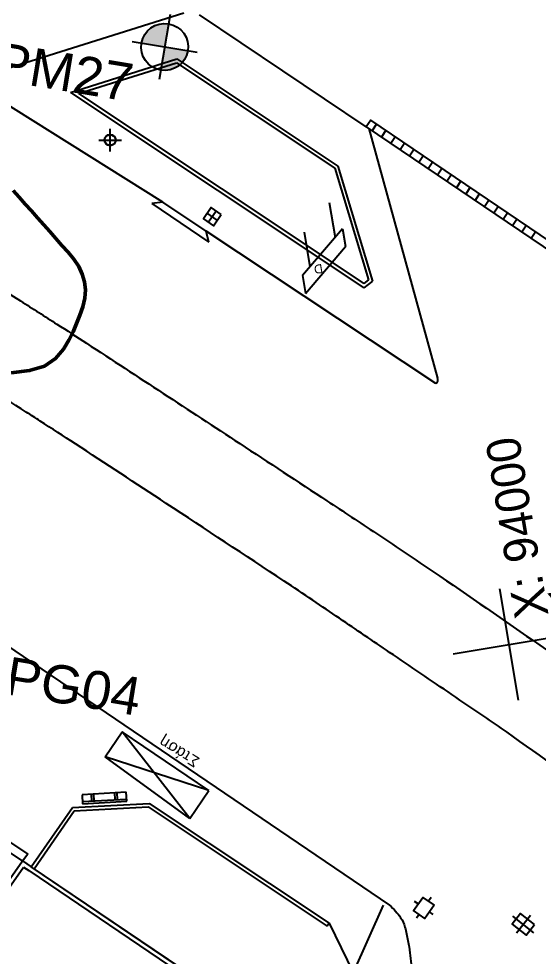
# Model space of a CAD drawing. Header units: metres. Extents: x 93017 to 94633, y 101979 to 102793.
# Drawn here: x 94069.88 to 94074.48, y 102345.51 to 102353.81 of the extents above; entities that cross this region are included whole.
import ezdxf
from ezdxf.enums import TextEntityAlignment as Align

# ---------------------------------------------------------------- set-up
doc = ezdxf.new("R2010")
doc.units = ezdxf.units.M
doc.header["$LTSCALE"] = 0.75
doc.header["$MEASUREMENT"] = 0
doc.header["$PDMODE"] = 34
doc.header["$PDSIZE"] = 0.1
doc.linetypes.add('DIAK1-1', pattern=[2, 1, -1])
for name, color, linetype in [('CG_BLOCK', 253, 'Continuous'), ('CG_DIAF', 253, 'Continuous'), ('CG_FREATIO', 252, 'Continuous'), ('CG_KR', 253, 'Continuous'), ('CG_MD', 253, 'Continuous'), ('CG_MD_FRA', 253, 'Continuous'), ('CG_SBL_PR', 253, 'Continuous'), ('CG_SK', 253, 'Continuous'), ('CG_STA-KYK', 8, 'Continuous'), ('CG_STA-SHM', 8, 'Continuous'), ('CG_USER', 253, 'Continuous'), ('COREBOREHOLES', 6, 'Continuous'), ('GEOLOGY', 7, 'Continuous'), ('GSLAYER', 7, 'Continuous'), ('KANABOS', 8, 'Continuous'), ('OTM Solid 252', 252, 'Continuous')]:
    doc.layers.add(name, color=color, linetype=linetype)
doc.styles.add('ARIAL', font='ARIAL.TTF')
doc.styles.add('DIAF', font='GR-SIMPL.shx')
doc.styles.add('GRSIMP', font='grsimp')
doc.linetypes.add('P3', pattern='A,1e-05,[114,OrizLt.shx,S=0.5,R=0,X=0,Y=0],-0.5,[114,OrizLt.shx,S=0.5,R=0,X=0,Y=0],-0.5,[114,OrizLt.shx,S=1,R=0,X=0,Y=0],-0.5', length=1.50001)

# ---------------------------------------------------------------- blocks, each defined once
blk = doc.blocks.new('pagaki')
at = {"layer": 'CG_DIAF'}
for p, q in [((94425.849, 102162.277), (94426.751, 102164.007)), ((94427.017, 102163.869), (94426.115, 102162.138)), ((94426.751, 102164.007), (94427.105, 102163.823)), ((94427.105, 102163.823), (94426.204, 102162.092)), ((94426.52, 102163.564), (94426.786, 102163.425)), ((94426.566, 102163.653), (94426.832, 102163.514)), ((94426.3, 102162.493), (94426.034, 102162.631)), ((94426.346, 102162.582), (94426.08, 102162.72)), ((94426.204, 102162.092), (94425.849, 102162.277))]:
    blk.add_line(p, q, dxfattribs=at)
blk = doc.blocks.new('SHM_STA')
at = {"layer": 'CG_STA-KYK'}
blk.add_circle((0, 0), 0.4, dxfattribs=at)
at = {"layer": 'CG_STA-SHM'}
blk.add_point((0, 0), dxfattribs=at)
blk = doc.blocks.new('ARI_KAN')
at = {"layer": 'OTM Solid 252', "style": 'GRSIMP'}
blk.add_text('X:', height=1.5, rotation=90, dxfattribs=at).set_placement((1.2, 1), align=Align.MIDDLE_LEFT)
blk.add_text('Y:', height=1.5, dxfattribs=at).set_placement((2, 1.2), align=Align.MIDDLE_LEFT)
blk.add_attdef('X', text='', height=1.5, rotation=90, dxfattribs=at).set_placement((1.2, 3.5), align=Align.MIDDLE_LEFT)
blk.add_attdef('Y', text='', height=1.5, dxfattribs=at).set_placement((4.5, 1.2), align=Align.MIDDLE_LEFT)
blk = doc.blocks.new('cross')
at = {"layer": 'GEOLOGY', "color": 6}
for p, q in [((11345.511, -2144.538), (11345.511, -2149.538)), ((11343.011, -2147.038), (11348.011, -2147.038))]:
    blk.add_line(p, q, dxfattribs=at)

msp = doc.modelspace()

# ---------------------------------------------------------------- hatches: boundary and pattern name
at = {"layer": 'COREBOREHOLES'}
h = msp.add_hatch(color=253, dxfattribs=at)
edge = h.paths.add_edge_path()
edge.add_ellipse((94071.173, 102353.5557), major_axis=(-0.1211, 0.169), ratio=1, start_angle=-45, end_angle=45)
edge.add_line((94070.9679, 102353.5895), (94071.173, 102353.5557))
edge.add_line((94071.173, 102353.5557), (94071.2069, 102353.7608))
edge = h.paths.add_edge_path()
edge.add_ellipse((94071.173, 102353.5557), major_axis=(-0.1211, 0.169), ratio=1, start_angle=135, end_angle=225)
edge.add_line((94071.3781, 102353.5218), (94071.173, 102353.5557))
edge.add_line((94071.173, 102353.5557), (94071.1392, 102353.3506))

# ---------------------------------------------------------------- linework, layer by layer
at = {"layer": 'CG_BLOCK'}
for p, q in [((94072.6283, 102352.1792), (94072.6797, 102351.8705)), ((94072.7444, 102351.9467), (94072.3928, 102351.533)), ((94072.7444, 102351.9467), (94072.7707, 102351.7889)), ((94072.4062, 102351.9179), (94072.4576, 102351.6092)), ((94072.419, 102351.3752), (94072.7707, 102351.7889)), ((94072.3928, 102351.533), (94072.419, 102351.3752))]:
    msp.add_line(p, q, dxfattribs=at)
at = {"layer": 'CG_DIAF'}
for p, q in [((94073.0469, 102352.8743), (94073.0065, 102352.8147)), ((94073.1297, 102352.8183), (94073.0893, 102352.7587)), ((94073.2125, 102352.7622), (94073.1721, 102352.7026)), ((94073.2953, 102352.7061), (94073.255, 102352.6465)), ((94073.3781, 102352.6501), (94073.3378, 102352.5905)), ((94073.4609, 102352.594), (94073.4206, 102352.5344)), ((94073.5437, 102352.5379), (94073.5034, 102352.4783)), ((94073.6265, 102352.4819), (94073.5862, 102352.4223)), ((94073.7093, 102352.4258), (94073.669, 102352.3662)), ((94073.7921, 102352.3698), (94073.7518, 102352.3101)), ((94073.875, 102352.3137), (94073.8346, 102352.2541)), ((94073.9578, 102352.2576), (94073.9174, 102352.198)), ((94074.0406, 102352.2016), (94074.0002, 102352.1419)), ((94071.1579, 102352.1831), (94071.0588, 102352.1693)), ((94074.1234, 102352.1455), (94074.083, 102352.0859)), ((94074.2062, 102352.0894), (94074.1658, 102352.0298)), ((94074.289, 102352.0334), (94074.2486, 102351.9737)), ((94074.3718, 102351.9773), (94074.3314, 102351.9177)), ((94071.565, 102351.828), (94071.5406, 102351.925)), ((94074.4546, 102351.9212), (94074.4142, 102351.8616)), ((94070.6479, 102347.2736), (94070.7981, 102347.4947)), ((94071.5635, 102346.9749), (94070.7981, 102347.4947)), ((94071.3949, 102346.7267), (94070.7981, 102347.4947)), ((94071.3949, 102346.7267), (94070.6479, 102347.2736)), ((94071.5635, 102346.9749), (94070.6479, 102347.2736)), ((94071.3949, 102346.7267), (94071.5635, 102346.9749))]:
    msp.add_line(p, q, dxfattribs=at)
at = {"layer": 'CG_DIAF', "linetype": 'DIAK1-1'}
msp.add_line((94071.0588, 102352.1693), (94071.565, 102351.828), dxfattribs=at)
at = {"layer": 'CG_DIAF'}
msp.add_lwpolyline([(94074.8686, 102351.6409), (94072.9954, 102352.9092), (94072.955, 102352.8496), (94074.8282, 102351.5813)], close=True, dxfattribs=at)
at = {"layer": 'CG_FREATIO'}
for p, q in [((94071.6384, 102352.0236), (94071.5491, 102352.085)), ((94071.6277, 102352.1038), (94071.5597, 102352.0049)), ((94073.4153, 102345.9716), (94073.3826, 102345.9946)), ((94073.5288, 102346.0285), (94073.5057, 102345.9958)), ((94073.5461, 102345.8794), (94073.5134, 102345.9025)), ((94073.4229, 102345.8782), (94073.3999, 102345.8455)), ((94074.4383, 102345.717), (94074.2506, 102345.8643)), ((94074.4062, 102345.8693), (94074.2827, 102345.712))]:
    msp.add_line(p, q, dxfattribs=at)
for points in [[(94071.6723, 102352.0731), (94071.583, 102352.1344), (94071.5151, 102352.0355), (94071.6044, 102351.9742)], [(94073.5548, 102345.9612), (94073.472, 102345.8437), (94073.3739, 102345.9128), (94073.4567, 102346.0303)], [(94074.4439, 102345.7889), (94074.3191, 102345.8868), (94074.245, 102345.7924), (94074.3698, 102345.6945)]]:
    msp.add_lwpolyline(points, close=True, dxfattribs=at)
msp.add_circle((94074.3191, 102345.8868, 12.23), 0.0002, dxfattribs=at)
at = {"layer": 'CG_KR'}
for p, q in [((94071.1579, 102352.1831), (94067.9867, 102354.166)), ((94069.4383, 102353.2583), (94071.3424, 102353.858)), ((94072.955, 102352.8496), (94071.4812, 102353.8394)), ((94070.3411, 102353.1535), (94071.281, 102353.4495)), ((94071.281, 102353.4495), (94072.7038, 102352.5007)), ((94070.4099, 102353.1437), (94071.2763, 102353.4166)), ((94071.2763, 102353.4166), (94072.6782, 102352.4818)), ((94070.3411, 102353.1535), (94072.9347, 102351.424)), ((94070.4099, 102353.1437), (94072.933, 102351.4612)), ((94072.9767, 102352.8349), (94073.5847, 102350.6241)), ((94072.6782, 102352.4818), (94072.9749, 102351.4951)), ((94072.7038, 102352.5007), (94073.0094, 102351.4845)), ((94071.5406, 102351.925), (94071.1579, 102352.1831)), ((94073.5712, 102350.5787), (94071.5406, 102351.925)), ((94072.9749, 102351.4951), (94072.933, 102351.4612)), ((94073.0094, 102351.4845), (94072.9347, 102351.424)), ((94069.679, 102348.3257), (94073.1614, 102345.9607)), ((94069.994, 102346.3003), (94070.3573, 102346.824)), ((94070.0188, 102346.2835), (94070.3736, 102346.7948)), ((94070.3573, 102346.824), (94071.036, 102346.8614)), ((94070.3736, 102346.7948), (94071.0277, 102346.8309)), ((94071.0277, 102346.8309), (94072.6097, 102345.7757)), ((94071.036, 102346.8614), (94072.6263, 102345.8007)), ((94073.1055, 102345.9602), (94072.8389, 102345.3643)), ((94072.6263, 102345.8007), (94072.6097, 102345.7757)), ((94072.6263, 102345.8007), (94072.8389, 102345.3643))]:
    msp.add_line(p, q, dxfattribs=at)
at = {"layer": 'CG_KR', "flags": 128}
for points in [[(94079.3543, 102343.7899, 0.000001), (94076.7872, 102345.6381, 0.000007), (94076.2725, 102346.0086, 0.000072)], [(94078.3057, 102345.5334, -0.000003), (94080.4194, 102344.0086, -0.000361)], [(94068.9287, 102351.9225, -0.00032), (94069.8986, 102351.3079, -0.000964), (94070.2205, 102351.1028, -0.00242), (94070.4822, 102350.9336, -0.000466), (94071.8368, 102350.0463, -0.000468), (94072.6068, 102349.5399, -0.00082), (94073.0457, 102349.2496, -0.003716), (94073.6045, 102348.8727, -0.002183), (94074.5481, 102348.22, -0.001182)], [(94075.1139, 102346.8426, 0.000998), (94074.2, 102347.4909, 0.004472), (94073.9945, 102347.6333, 0.000289), (94073.7131, 102347.8244, -0.000148), (94073.1618, 102348.1985, -0.000077), (94072.7187, 102348.4995, 0.000146), (94072.4829, 102348.6596, 0.002987), (94072.2302, 102348.8289, 0.000727), (94071.187, 102349.5166, 0.000548), (94070.3835, 102350.0434, 0.001419), (94070.0724, 102350.2456, 0.00129), (94069.9491, 102350.3248, 0.00022), (94069.2251, 102350.7867, 0.00246)], [(94073.1614, 102345.9607, -0.057465), (94073.259, 102345.8505, -0.092021), (94073.2973, 102345.7663, -0.008831), (94073.3244, 102345.6479, -0.018639), (94073.3342, 102345.5911, -0.014028), (94073.3556, 102345.3879, -0.034597), (94073.3563, 102345.305, -0.011687), (94073.3531, 102345.267, -0.011969), (94073.3482, 102345.2301, -0.030272), (94073.3194, 102345.0992, -0.031459), (94073.2764, 102344.9777, -0.004821), (94073.2598, 102344.9398, 0.006841), (94073.2483, 102344.913, 0.007747), (94073.227, 102344.8596, -0.002383), (94073.1596, 102344.6851, -0.013649), (94073.1284, 102344.6114, -0.006987), (94073.0615, 102344.4699)]]:
    msp.add_lwpolyline(points, format="xyb", dxfattribs=at)
at = {"layer": 'CG_KR'}
msp.add_arc((94073.557, 102350.6075), 0.0322, 296.14396, 30.9237, dxfattribs=at)
at = {"layer": 'CG_MD'}
for p, q in [((94069.6779, 102346.0158), (94069.9154, 102346.3521)), ((94069.7107, 102345.9929), (94069.9257, 102346.2974)), ((94069.9154, 102346.3521), (94069.994, 102346.3003)), ((94069.9257, 102346.2974), (94069.9717, 102346.267)), ((94069.9717, 102346.267), (94072.1528, 102344.7916))]:
    msp.add_line(p, q, dxfattribs=at)
at = {"layer": 'CG_MD_FRA'}
msp.add_line((94072.1752, 102344.8246), (94069.994, 102346.3003), dxfattribs=at)
at = {"layer": 'CG_SBL_PR', "linetype": 'P3', "flags": 128}
msp.add_lwpolyline([(94072.1752, 102344.8246), (94069.994, 102346.3003)], dxfattribs=at)
at = {"layer": 'CG_SK'}
msp.add_line((94069.9633, 102346.4134), (94069.9152, 102346.3518), dxfattribs=at)
at = {"layer": 'CG_SK', "flags": 128}
for points in [[(94067.7241, 102347.0104), (94068.1709, 102347.6158), (94069.9633, 102346.4134)], [(94067.7874, 102346.9649), (94068.1894, 102347.5094), (94069.9152, 102346.3518)]]:
    msp.add_lwpolyline(points, dxfattribs=at)
at = {"layer": 'COREBOREHOLES', "color": 253}
for p, q in [((94071.2204, 102353.8428), (94071.1256, 102353.2685)), ((94070.8858, 102353.6031), (94071.4602, 102353.5083))]:
    msp.add_line(p, q, dxfattribs=at)
msp.add_ellipse((94071.173, 102353.5557), major_axis=(0.169, 0.1211), ratio=1, start_param=5.497787, end_param=11.780972, dxfattribs=at)
at = {"layer": 'GSLAYER', "color": 1, "lineweight": 50, "flags": 128}
msp.add_lwpolyline([(94069.8171, 102350.6722), (94069.9793, 102350.6917), (94070.1121, 102350.731), (94070.2088, 102350.7989), (94070.2773, 102350.8808), (94070.3266, 102350.9609), (94070.3635, 102351.036), (94070.3936, 102351.109), (94070.4224, 102351.1825), (94070.4494, 102351.2573), (94070.4685, 102351.332), (94070.474, 102351.4053), (94070.4658, 102351.4768), (94070.4451, 102351.5462), (94070.413, 102351.6132), (94070.3707, 102351.6778), (94070.3197, 102351.7396), (94070.2653, 102351.8002), (94070.2113, 102351.861), (94070.1577, 102351.9218), (94070.1039, 102351.9827), (94070.0499, 102352.0435), (94069.9954, 102352.1041), (94069.9405, 102352.1646), (94069.8861, 102352.2253), (94069.8329, 102352.2863)], dxfattribs=at)
at = {"layer": 'KANABOS'}
for p, q in [((94074.1343, 102348.7612), (94074.2983, 102347.7748)), ((94073.7231, 102348.186), (94074.7095, 102348.35))]:
    msp.add_line(p, q, dxfattribs=at)

# ---------------------------------------------------------------- block references
at = {"xscale": -0.2000000000138792, "yscale": 0.2000000000116415, "zscale": 0.2, "rotation": 65.7146102779328}
msp.add_blockref('pagaki', (120462.3124, 111157.4472), dxfattribs=at)
at = {"layer": 'CG_STA-SHM', "xscale": 0.120000000013111, "yscale": 0.1187999999965541, "zscale": 0.12, "rotation": 189.4408011610518}
msp.add_blockref('SHM_STA', (94070.6907, 102352.7316), dxfattribs=at)
at = {"layer": 'GEOLOGY', "color": 33, "xscale": 0.2000000000122818, "yscale": 0.2000000000116415, "zscale": 0.2, "rotation": 9.440801161507581}
msp.add_blockref('cross', (91765.4126, 102399.6621), dxfattribs=at)
at = {"layer": 'KANABOS'}
ref = msp.add_blockref('ARI_KAN', (94074.2163, 102348.268), dxfattribs=dict(at, xscale=0.2000000000122818, yscale=0.2000000000116415, zscale=0.2, rotation=9.440801161507581))
ref.add_attrib('X', '94000', dxfattribs={"layer": '0', "height": 0.3, "rotation": 99.4408, "style": 'GRSIMP'}).set_placement((94074.3382, 102348.9979), align=Align.MIDDLE_LEFT)
ref.add_attrib('Y', '102400', dxfattribs={"layer": '0', "height": 0.3, "rotation": 9.4408, "style": 'GRSIMP'}).set_placement((94075.0648, 102348.6524), align=Align.MIDDLE_LEFT)

# ---------------------------------------------------------------- texts
at = {"layer": 'CG_DIAF', "style": 'ARIAL'}
msp.add_text('Στάση', height=0.1, rotation=148.47063, dxfattribs=at).set_placement((94071.4907, 102347.259))
at = {"layer": 'CG_USER', "ltscale": 0.2, "style": 'DIAF'}
msp.add_text('D', height=0.08, rotation=189.4408, dxfattribs=at).set_placement((94072.5641, 102351.6363))
at = {"layer": 'COREBOREHOLES', "color": 253, "char_height": 0.336, "width": 0.54167, "attachment_point": 1, "rotation": 350.62593, "style": 'ARIAL'}
for s, insert in [('{\\fArial|b0|i0|c0|p34;BASPM27}', (94068.779, 102353.7546)), ('{\\fArial|b0|i0|c0|p34;BASPG04}', (94068.8761, 102348.3155))]:
    msp.add_mtext(s, dxfattribs=dict(at, insert=insert))

doc.saveas('drawing.dxf')
